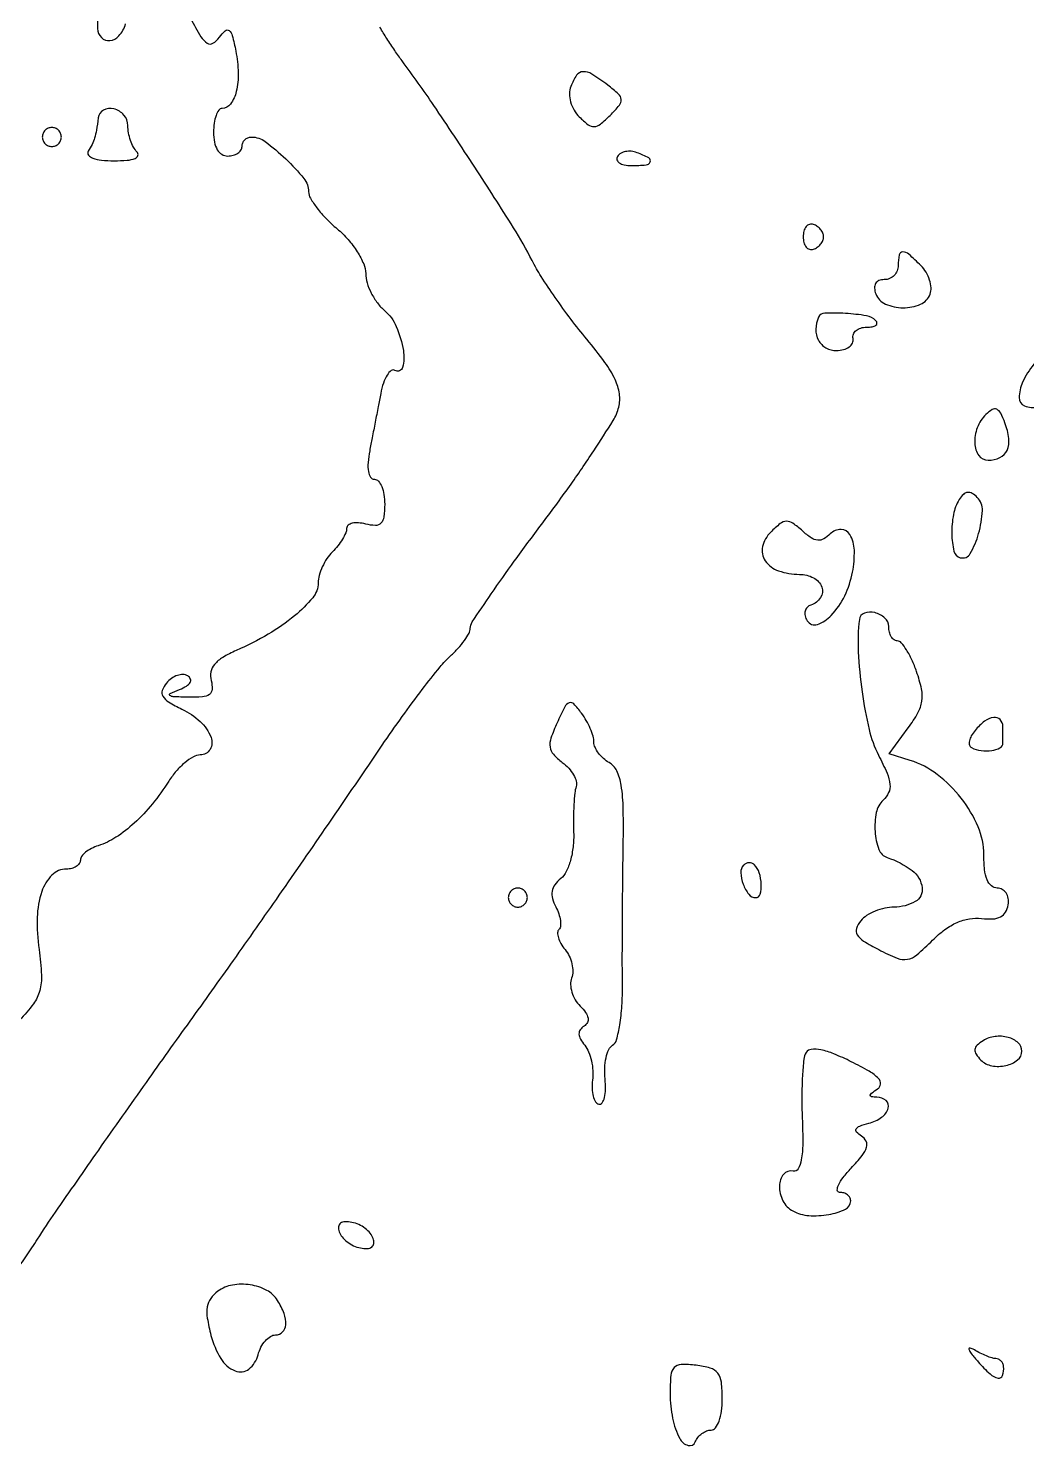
# Model space of a CAD drawing. Extents: x 0 to 5034, y 0 to 2560.
# Drawn here: x 1435.5 to 1540.5, y 1399.4 to 1548.4 of the extents above; entities that cross this region are included whole.
import ezdxf

# ---------------------------------------------------------------- set-up
doc = ezdxf.new("R2010")
doc.units = 0

msp = doc.modelspace()

# ---------------------------------------------------------------- linework, layer by layer
for points in [[(1442.708944, 1554.690793, 0.002695), (1442.80936, 1548.395387, 0.193372), (1443.20996, 1547.456707, 0.23055), (1444.115383, 1547.144332, 0.181293), (1445.047935, 1547.629418, 0.111198), (1445.757453, 1548.894995, 0.072497)], [(1452.585207, 1549.471639, 0.012335), (1453.681277, 1547.551387, 0.112366), (1454.345676, 1546.862259, 0.293755), (1454.939634, 1546.857247, 0.094385), (1455.614508, 1547.487486, -0.049868), (1456.239073, 1548.18395, -0.376767), (1456.646155, 1548.191881, -0.157075), (1456.974996, 1547.665074, -0.01226), (1457.344643, 1546.026785, -0.042209), (1457.603049, 1543.750297, -0.066352), (1457.399311, 1541.79553, -0.094695), (1456.799017, 1540.469824, -0.243864), (1455.893011, 1540, 0.244294), (1455.550354, 1539.821956, 0.06743), (1455.262322, 1539.265625, 0.051882), (1455.065089, 1538.457587, 0.033947), (1455, 1537.5, 0.04716), (1455.09863, 1536.456621, 0.088208), (1455.4, 1535.666667, 0.118484), (1455.88002, 1535.177821, 0.140575), (1456.5, 1535, 0.064853), (1457.073457, 1535.074694, 0.082425), (1457.559375, 1535.29375, 0.098894), (1457.884432, 1535.618646, 0.148195), (1458, 1536, -0.098261), (1458.075734, 1536.38165, -0.097758), (1458.291516, 1536.70625, -0.098125), (1458.61367, 1536.92363, -0.099821), (1458.992394, 1537, -0.161793), (1460.436262, 1536.520225, -0.030368), (1462.591204, 1534.69654, -0.029923), (1464.506762, 1532.631731, -0.17374), (1465, 1531.255104, 0.134108), (1465.189928, 1530.559724, 0.030356), (1465.88125, 1529.535973, 0.029348), (1466.851617, 1528.414563, 0.024829), (1468, 1527.346546, -0.038474), (1469.148286, 1526.218707, -0.037677), (1470.119041, 1524.920724, -0.040218), (1470.790507, 1523.650993, -0.101862), (1471, 1522.633347, 0.075048), (1471.145371, 1521.670286, 0.043548), (1471.5875, 1520.584428, 0.042403), (1472.234609, 1519.548755, 0.054923), (1473, 1518.732028, -0.115997), (1474.219401, 1517.065672, -0.057642), (1474.961089, 1514.539875, -0.107776), (1474.882647, 1512.768929, -0.503377), (1474.081372, 1512.449709, 0.308369), (1473.686104, 1512.432045, 0.094501), (1473.261813, 1511.966865, 0.058595), (1472.87022, 1511.121865, 0.031517), (1472.581372, 1510.008726, 0.000006), (1472.316847, 1508.639666, 0.000003), (1472.000563, 1507.002563, 0.000003), (1471.684463, 1505.36629, 0.000006), (1471.420545, 1504, 0.027224), (1471.249937, 1502.75667, 0.061849), (1471.289324, 1501.810594, 0.103587), (1471.520842, 1501.216486, 0.253418), (1471.920545, 1501, -0.221572), (1472.333709, 1500.807456, -0.076985), (1472.68291, 1500.231365, -0.058541), (1472.920999, 1499.385314, -0.039363), (1473, 1498.383369, -0.030145), (1472.918705, 1497.0362, -0.16189), (1472.608885, 1496.380719, -0.213088), (1472.024385, 1496.141572, -0.056121), (1471, 1496.289749, 0.044397), (1470.233848, 1496.418932, 0.075619), (1469.5875, 1496.371895, 0.113191), (1469.158862, 1496.165357, 0.227916), (1469, 1495.834952, -0.104122), (1468.899504, 1495.357592, -0.032354), (1468.559375, 1494.703749, -0.030775), (1468.074063, 1494.003265, -0.029502), (1467.5, 1493.357143, 0.050023), (1466.925848, 1492.65498, 0.038006), (1466.440625, 1491.786492, 0.03895), (1466.108418, 1490.892153, 0.069561), (1466, 1490.11663, -0.175), (1465.433582, 1488.547849, -0.046714), (1463.52419, 1486.642058, -0.040563), (1460.75421, 1484.706017, -0.029224), (1457.391121, 1482.995572, 0.031168), (1455.965073, 1482.263309, 0.085715), (1455.108831, 1481.530747, 0.124981), (1454.729831, 1480.732753, 0.113105), (1454.757752, 1479.818355, -0.075798), (1454.852798, 1478.911885, -0.226952), (1454.565498, 1478.377353, -0.139831), (1453.834695, 1478.107758, -0.025022), (1452.366631, 1478.070285, -0.005405), (1450.773056, 1478.126598, -0.171504), (1450.415963, 1478.271647, -0.540782), (1450.446144, 1478.476584, -0.014965), (1451.433624, 1478.897783, 0.039121), (1452.163323, 1479.251571, 0.124256), (1452.547085, 1479.628861, 0.239959), (1452.574538, 1479.991079, 0.156729), (1452.29693, 1480.316487, 0.134863), (1451.799677, 1480.462422, 0.085001), (1451.19777, 1480.370076, 0.074181), (1450.584824, 1480.05878, 0.065106), (1450.058105, 1479.570013, 0.087127), (1449.618052, 1478.799494, 0.223409), (1449.677168, 1478.17583, 0.125792), (1450.274536, 1477.577238, 0.022307), (1451.68257, 1476.82341, -0.075331), (1453.595502, 1475.522218, -0.111807), (1454.736113, 1473.856463, -0.231988), (1454.637174, 1472.593641, -0.265138), (1453.596377, 1472, 0.130103), (1452.879581, 1471.810274, 0.044429), (1451.988237, 1471.192188, 0.040584), (1451.081884, 1470.302306, 0.036872), (1450.298833, 1469.25, -0.029506), (1448.567449, 1466.850335, -0.036441), (1446.674402, 1464.846042, -0.040576), (1444.738724, 1463.343824, -0.067989), (1442.881222, 1462.462301, 0.042211), (1442.16137, 1462.164969, 0.051702), (1441.552609, 1461.766661, 0.060375), (1441.134222, 1461.333016, 0.163147), (1441, 1460.932612, -0.154695), (1440.887257, 1460.576928, -0.097793), (1440.56971, 1460.273955, -0.080188), (1440.095295, 1460.069495, -0.0618), (1439.535184, 1460, 0.200799), (1438.014652, 1459.363702, 0.112908), (1436.94558, 1457.632759, 0.075853), (1436.46229, 1454.930849, 0.040471), (1436.650384, 1451.534072, -0.020363), (1436.907245, 1448.852522, -0.080937), (1436.73164, 1447.213695, -0.092678), (1436.05839, 1445.830907, -0.031525), (1434.611232, 1444.116101, 0.030381)], [(1434.754442, 1418.494011, 0.001582), (1435.912472, 1420.174897, 0.009161), (1436.50472, 1421.075357, -0.010601), (1438.383723, 1423.914371, -0.001118), (1442.925314, 1430.438785, -0.001498), (1447.940923, 1437.564346, -0.002002), (1452.538622, 1444, 0.002239), (1457.101128, 1450.392793, 0.001848), (1461.909016, 1457.247217, 0.001694), (1467.079095, 1464.730232, 0.001261), (1472.736644, 1473.023195, -0.006619), (1474.843466, 1476.041438, -0.007417), (1476.952608, 1478.889228, -0.006887), (1478.815723, 1481.259927, -0.038864), (1479.920643, 1482.428183, 0.024405), (1480.716594, 1483.22249, 0.028424), (1481.389189, 1484.052873, 0.029282), (1481.868258, 1484.807879, 0.1274), (1482, 1485.316525, -0.148254), (1482.204738, 1485.991847, -0.003052), (1484.205428, 1488.948924, -0.00688), (1486.6306, 1492.38434, -0.004542), (1489.507841, 1496.268686, 0.007078), (1492.426713, 1500.251311, 0.009149), (1494.985634, 1503.991547, 0.007252), (1497.015627, 1507.178109, 0.076853), (1497.612722, 1508.593099, 0.098451), (1497.682446, 1509.996686, 0.073666), (1497.233098, 1511.482381, 0.048062), (1496.162673, 1513.281066, 0.015357), (1494.24329, 1515.73595, -0.012079), (1492.59464, 1517.816319, -0.009717), (1490.920859, 1520.128685, -0.009848), (1489.457507, 1522.326494, -0.024657), (1488.50283, 1524, 0.022974), (1486.545122, 1527.458767, 0.003931), (1482.474841, 1533.824985, 0.004568), (1478.163717, 1540.321847, 0.011184), (1474.842556, 1545, -0.010299), (1474.056287, 1546.103392, -0.00764), (1473.231681, 1547.353125, -0.007728), (1472.48932, 1548.557135, -0.017237)]]:
    msp.add_lwpolyline(points, format="xyb")
for points in [[(1492.570245, 1542.322459, 0.093986), (1492.431667, 1541.556508, 0.065733), (1492.554164, 1540.685446, 0.062393), (1492.911584, 1539.82963, 0.066386), (1493.463256, 1539.108173, 0.033393), (1494.392955, 1538.295001, 0.177734), (1495.027292, 1538.09872, 0.159275), (1495.67855, 1538.34953, 0.025478), (1496.704505, 1539.275934, 0.022653), (1497.680509, 1540.344622, 0.195743), (1497.872343, 1540.947214, 0.191889), (1497.590659, 1541.519258, 0.021657), (1496.454505, 1542.458416, 0.020531), (1494.781845, 1543.618519, 0.151219), (1493.854925, 1543.870244, 0.240036), (1493.181677, 1543.497055, 0.056832)], [(1442.875, 1539, -0.009685), (1442.690178, 1537.722914, -0.031762), (1442.498723, 1536.89251, -0.041632), (1442.235084, 1536.219415, -0.02806), (1441.830179, 1535.5, 0.318209), (1441.848995, 1535.103422, 0.139485), (1442.296798, 1534.77689, 0.063872), (1443.222689, 1534.564687, 0.024436), (1444.545492, 1534.5, 0.019838), (1445.925038, 1534.554755, 0.074369), (1446.767235, 1534.75, 0.234449), (1447.050913, 1535.064481, 0.271052), (1446.95, 1535.45, -0.074846), (1446.585675, 1535.943451, -0.038507), (1446.279063, 1536.649688, -0.03719), (1446.069987, 1537.44112, -0.046014), (1446, 1538.2, 0.18017), (1445.587861, 1539.306624, 0.152964), (1444.521564, 1539.966543, 0.190982), (1443.436078, 1539.828159, 0.240011)], [(1437, 1537, 0.099038), (1437.076342, 1536.618362, 0.097945), (1437.29375, 1536.29375, 0.097945), (1437.618362, 1536.076342, 0.099038), (1438, 1536, 0.099038), (1438.381638, 1536.076342, 0.097945), (1438.70625, 1536.29375, 0.097945), (1438.923658, 1536.618362, 0.099038), (1439, 1537, 0.099038), (1438.923658, 1537.381638, 0.097945), (1438.70625, 1537.70625, 0.097945), (1438.381638, 1537.923658, 0.099038), (1438, 1538, 0.099038), (1437.618362, 1537.923658, 0.097945), (1437.29375, 1537.70625, 0.097945), (1437.076342, 1537.381638, 0.099038)], [(1497.473008, 1534.956326, 0.214542), (1497.42542, 1534.594852, 0.177225), (1497.660421, 1534.280921, 0.099152), (1498.193244, 1534.068264, 0.045552), (1498.940983, 1534, 0.020503), (1500.476999, 1534.063011, 0.275668), (1500.917133, 1534.377209, 0.395517), (1500.769457, 1534.794126, 0.027681), (1499.532025, 1535.349337, 0.066719), (1498.926665, 1535.493102, 0.072258), (1498.321649, 1535.466258, 0.081026), (1497.809536, 1535.279146, 0.126981)], [(1517, 1526.5, 0.064908), (1517.079656, 1525.888977, 0.107546), (1517.315781, 1525.428177, 0.143818), (1517.666526, 1525.189601, 0.159683), (1518.075, 1525.191667, 0.073624), (1518.485911, 1525.399741, 0.066918), (1518.834219, 1525.723802, 0.070382), (1519.069583, 1526.110048, 0.102038), (1519.15, 1526.5, 0.102038), (1519.069583, 1526.889952, 0.070382), (1518.834219, 1527.276198, 0.066918), (1518.485911, 1527.600259, 0.073624), (1518.075, 1527.808333, 0.159683), (1517.666526, 1527.810399, 0.143818), (1517.315781, 1527.571823, 0.107546), (1517.079656, 1527.111023, 0.064908)], [(1527, 1523.5, -0.096899), (1526.887999, 1522.927495, -0.097416), (1526.568594, 1522.440625, -0.098432), (1526.091819, 1522.114629, -0.10122), (1525.531385, 1522, 0.094119), (1524.972145, 1521.893789, 0.166113), (1524.617923, 1521.592642, 0.151899), (1524.503306, 1521.114961, 0.075244), (1524.638374, 1520.5, 0.200075), (1525.655971, 1519.432228, 0.102722), (1527.495526, 1519.040539, 0.103065), (1529.334144, 1519.413895, 0.202357), (1530.350522, 1520.471061, 0.107774), (1530.453812, 1521.146763, 0.062084), (1530.300073, 1521.959124, 0.057683), (1529.928714, 1522.776861, 0.061045), (1529.386082, 1523.471061, 0.015797), (1528.109895, 1524.669059, 0.179411), (1527.474786, 1524.91333, 0.364208), (1527.103333, 1524.608983, 0.046488)], [(1518.612029, 1518.036222, 0.10217), (1518.330097, 1516.775069, 0.128726), (1518.613165, 1515.61707, 0.141667), (1519.396351, 1514.821017, 0.134504), (1520.5, 1514.545455, 0.059618), (1521.246606, 1514.652053, 0.090076), (1521.839062, 1514.931392, 0.119215), (1522.186952, 1515.333497, 0.171803), (1522.25, 1515.795455, -0.142783), (1522.286298, 1516.253924, -0.126542), (1522.563021, 1516.646165, -0.10401), (1523.048425, 1516.90969, -0.072652), (1523.666667, 1517, 0.03887), (1524.261544, 1517.046316, 0.110688), (1524.645792, 1517.197958, 0.247717), (1524.764025, 1517.420276, 0.199723), (1524.659434, 1517.673899, 0.156234), (1523.646244, 1518.195513, 0.026414), (1521.455335, 1518.443386, 0.022732), (1519.26834, 1518.47485, 0.286515)], [(1542.913343, 1514.673668, 0.061399), (1541.248207, 1513.092532, 0.067562), (1540.079174, 1511.20155, 0.095407), (1539.703249, 1509.585454, 0.32187), (1540.268314, 1508.731362, 0.12826), (1541.69725, 1508.575872, 0.055166), (1543.565821, 1509.06687, 0.053106), (1545.407207, 1510.009867, 0.074806), (1546.781187, 1511.236346, 0.213447), (1547.226139, 1512.830786, 0.175732), (1546.377275, 1514.398182, 0.159354), (1544.640613, 1515.153985, 0.184894)], [(1536.220386, 1507.820386, 0.104289), (1535.310789, 1506.424664, 0.104244), (1535.042032, 1504.78028, 0.141455), (1535.474211, 1503.505141, 0.245505), (1536.440983, 1503, 0.110208), (1537.683462, 1503.277228, 0.178351), (1538.435325, 1504.03916, 0.138045), (1538.6241, 1505.276471, 0.057904), (1538.222326, 1506.928033, 0.029093), (1537.771412, 1507.958491, 0.171872), (1537.350876, 1508.357971, 0.245674), (1536.867583, 1508.327728, 0.060347)], [(1533.412868, 1498.859017, 0.091367), (1532.80124, 1497.288376, 0.051952), (1532.626965, 1495.25042, 0.053301), (1532.853964, 1493.443955, 0.275568), (1533.525918, 1492.75, 0.342431), (1534.574912, 1493.188715, 0.060314), (1535.452137, 1495.296596, 0.056187), (1535.844168, 1497.701006, 0.211775), (1535.30772, 1499.09228, 0.061045), (1534.760749, 1499.519826, 0.167543), (1534.287917, 1499.620368, 0.165773), (1533.85024, 1499.408382, 0.059475)], [(1513.584337, 1495.44148, 0.139247), (1512.732146, 1493.913244, 0.211025), (1513.006396, 1492.439454, 0.161441), (1514.412779, 1491.368653, 0.082846), (1516.622445, 1491, -0.121575), (1518.094158, 1490.636785, -0.184704), (1518.954532, 1489.658939, -0.238189), (1518.830638, 1488.551159, -0.169086), (1517.822949, 1487.774316, 0.118424), (1517.422581, 1487.524698, 0.13686), (1517.205464, 1487.132426, 0.119529), (1517.207646, 1486.641017, 0.077958), (1517.42849, 1486.115706, 0.350185), (1518.493052, 1485.734882, 0.123187), (1519.950806, 1486.68014, 0.074601), (1521.368792, 1488.74634, 0.066007), (1522.192241, 1491.225312, 0.053592), (1522.381666, 1493.535809, 0.125711), (1521.91403, 1495.190746, 0.268968), (1520.980363, 1495.725076, 0.197431), (1519.855294, 1495.255294, -0.065905), (1519.160182, 1494.722711, -0.157893), (1518.532271, 1494.589561, -0.124394), (1517.845412, 1494.841654, -0.034085), (1516.932508, 1495.561079, 0.030104), (1515.912664, 1496.378014, 0.164174), (1515.244437, 1496.577232, 0.160398), (1514.58336, 1496.333075, 0.028388)], [(1522.911139, 1486.25, 0.041931), (1522.794865, 1482.843335, 0.022624), (1523.193151, 1478.660578, 0.022316), (1523.938789, 1474.671785, 0.061019), (1524.924189, 1471.98323, -0.016456), (1525.820173, 1470.081472, -0.076056), (1526.126717, 1468.908201, -0.132803), (1525.986084, 1468.03853, -0.099086), (1525.417482, 1467.245273, 0.155997), (1524.687902, 1465.940763, 0.06805), (1524.558498, 1463.938697, 0.07083), (1524.960835, 1462.076354, 0.227522), (1525.848282, 1461.217239, -0.080359), (1528.448983, 1459.856256, -0.200648), (1529.516343, 1458.043972, -0.307691), (1528.79185, 1456.584502, -0.128966), (1526.563428, 1456, 0.054239), (1525.588142, 1455.89389, 0.042987), (1524.575455, 1455.577668, 0.044373), (1523.677203, 1455.113134, 0.078186), (1523.051682, 1454.562273, 0.094563), (1522.608414, 1453.758836, 0.221805), (1522.689212, 1453.094058, 0.115281), (1523.35678, 1452.428676, 0.019242), (1524.942271, 1451.529853, 0.021832), (1526.893321, 1450.626562, 0.141853), (1527.958186, 1450.510989, 0.134736), (1528.947172, 1450.978488, 0.018993), (1530.616496, 1452.525587, -0.037045), (1531.907038, 1453.637859, -0.054871), (1533.196235, 1454.389165, -0.062377), (1534.480047, 1454.777072, -0.072412), (1535.754729, 1454.808007, 0.041334), (1536.944166, 1454.76316, 0.107782), (1537.767029, 1454.981768, 0.142119), (1538.288711, 1455.474386, 0.096313), (1538.562783, 1456.25, 0.079266), (1538.555715, 1456.918721, 0.103648), (1538.332148, 1457.486144, 0.1188), (1537.929111, 1457.863437, 0.129702), (1537.411516, 1458, -0.184367), (1536.797838, 1458.234246, -0.115276), (1536.350561, 1458.871513, -0.069458), (1536.081868, 1459.951938, -0.02627), (1536, 1461.509102, 0.101343), (1535.399487, 1464.441453, 0.064665), (1533.624412, 1467.449309, 0.063569), (1531.094865, 1469.959393, 0.08821), (1528.266105, 1471.427062), (1526.032211, 1472.124552), (1528.041013, 1474.841603, 0.030791), (1529.069484, 1476.428373, 0.0916), (1529.488669, 1477.648899, 0.091005), (1529.445452, 1478.943215, 0.030144), (1528.927082, 1480.779327, 0.023381), (1528.431257, 1482.012892, 0.033096), (1527.869139, 1483.053927, 0.034791), (1527.32005, 1483.805713, 0.221105), (1526.902175, 1484, -0.16295), (1526.558041, 1484.115213, -0.096091), (1526.265014, 1484.440625, -0.077364), (1526.067036, 1484.926307, -0.058227), (1526, 1485.5, 0.213104), (1525.594823, 1486.407483, 0.123813), (1524.51972, 1486.973455, 0.148495), (1523.434055, 1486.9119, 0.282524)], [(1491.126073, 1475.377355, 0.022883), (1490.48266, 1473.774693, 0.117421), (1490.38557, 1472.828383, 0.152968), (1490.7375, 1472.071256, 0.047777), (1491.676055, 1471.220072, -0.047881), (1492.34633, 1470.611941, -0.054722), (1492.855361, 1469.912245, -0.062749), (1493.139199, 1469.230047, -0.144334), (1493.129428, 1468.679418, 0.052088), (1492.992102, 1468.003177, 0.010501), (1492.899717, 1466.778027, 0.010981), (1492.85331, 1465.341785, 0.010072), (1492.86781, 1463.862803, -0.035194), (1492.806228, 1462.339791, -0.040534), (1492.529108, 1460.912682, -0.04506), (1492.083568, 1459.739262, -0.106686), (1491.509395, 1459.007797, 0.064368), (1490.895245, 1458.34791, 0.112246), (1490.607365, 1457.662041, 0.108802), (1490.639916, 1456.903902, 0.057999), (1490.98583, 1456.026478, -0.038559), (1491.302322, 1455.306806, -0.049102), (1491.473991, 1454.602598, -0.0576), (1491.489277, 1454.012816, -0.175839), (1491.322316, 1453.655649, 0.200287), (1491.18132, 1453.312693, 0.072907), (1491.261871, 1452.782748, 0.057769), (1491.533838, 1452.160095, 0.041399), (1491.969375, 1451.536901, -0.063364), (1492.406839, 1450.8486, -0.053746), (1492.688021, 1450.033588, -0.056127), (1492.780003, 1449.220816, -0.091999), (1492.654365, 1448.541674, 0.103276), (1492.544858, 1447.865619, 0.062499), (1492.682633, 1447.063346, 0.058694), (1493.032326, 1446.263505, 0.064084), (1493.55016, 1445.592697, -0.040327), (1494.129085, 1444.912015, -0.108786), (1494.379224, 1444.332472, -0.167843), (1494.311152, 1443.855795, -0.136537), (1493.959112, 1443.47473, 0.101339), (1493.558677, 1443.097504, 0.16355), (1493.426454, 1442.652822, 0.121027), (1493.578118, 1442.117528, 0.043966), (1494.029945, 1441.463918, -0.077134), (1494.440306, 1440.777404, -0.040792), (1494.737283, 1439.828321, -0.03937), (1494.887611, 1438.784398, -0.048694), (1494.855221, 1437.802946, 0.04012), (1494.810183, 1436.904807, 0.056211), (1494.924082, 1436.110346, 0.070743), (1495.167464, 1435.528134, 0.203544), (1495.513427, 1435.274829, 0.310816), (1495.85667, 1435.408874, 0.08832), (1496.102805, 1435.960629, 0.056285), (1496.2185, 1436.838958, 0.030767), (1496.171746, 1437.925662, -0.037138), (1496.136912, 1439.076088, -0.043845), (1496.279764, 1440.155276, -0.049245), (1496.563617, 1441.018623, -0.151433), (1496.963097, 1441.477193, 0.193013), (1497.386689, 1442.051036, 0.023214), (1497.718227, 1443.620915, 0.024909), (1497.94107, 1445.604007, 0.018048), (1497.998866, 1447.82636, -0.002753), (1497.986199, 1450.588419, -0.001159), (1497.99822, 1454.301097, -0.001147), (1498.02937, 1458.269172, -0.001495), (1498.077068, 1461.90078, 0.007469), (1498.082301, 1466.312851, 0.035792), (1497.868083, 1468.817992, 0.069053), (1497.407765, 1470.334251, 0.158292), (1496.606263, 1471.20047, -0.054241), (1495.991882, 1471.637768, -0.051043), (1495.47184, 1472.20521, -0.054894), (1495.116895, 1472.810775, -0.10551), (1495, 1473.35856, 0.073288), (1494.910596, 1473.965232, 0.027962), (1494.61813, 1474.770094, 0.026966), (1494.197575, 1475.622429, 0.029781), (1493.700019, 1476.395571, 0.030686), (1492.89315, 1477.367786, 0.307533), (1492.403997, 1477.477176, 0.181904), (1491.938393, 1477.054957, 0.011707)], [(1535.073886, 1474.589028, 0.04621), (1534.683708, 1474.019157, 0.07655), (1534.481442, 1473.473885, 0.111708), (1534.490169, 1473.039437, 0.218364), (1534.701442, 1472.774162, 0.083064), (1535.708123, 1472.459985, 0.070123), (1536.825247, 1472.463617, 0.086168), (1537.697909, 1472.748147, 0.277756), (1538, 1473.25), (1538, 1474.073437), (1538, 1475, 0.19211), (1537.713299, 1475.718651, 0.242371), (1537.046747, 1475.951464, 0.12784), (1536.077187, 1475.548565, 0.057547)], [(1510.735568, 1460.402234, 0.214125), (1510.436972, 1459.617336, 0.075704), (1510.692941, 1458.41333, 0.076644), (1511.29082, 1457.353408, 0.229986), (1512.018505, 1457, 0.339061), (1512.480615, 1457.354072, 0.0772), (1512.595258, 1458.400556, 0.065149), (1512.379928, 1459.617777, 0.120628), (1511.862278, 1460.471056, 0.112247), (1511.614623, 1460.626959, 0.100155), (1511.313117, 1460.669029, 0.094364), (1511.003941, 1460.590354, 0.087233)], [(1486, 1457, 0.099038), (1486.076342, 1456.618362, 0.097945), (1486.29375, 1456.29375, 0.097945), (1486.618362, 1456.076342, 0.099038), (1487, 1456, 0.099038), (1487.381638, 1456.076342, 0.097945), (1487.70625, 1456.29375, 0.097945), (1487.923658, 1456.618362, 0.099038), (1488, 1457, 0.099038), (1487.923658, 1457.381638, 0.097945), (1487.70625, 1457.70625, 0.097945), (1487.381638, 1457.923658, 0.099038), (1487, 1458, 0.099038), (1486.618362, 1457.923658, 0.097945), (1486.29375, 1457.70625, 0.097945), (1486.076342, 1457.381638, 0.099038)], [(1535.917675, 1441.949121, 0.050582), (1535.288944, 1441.466525, 0.177966), (1535.064941, 1441.017593, 0.176332), (1535.18405, 1440.527683, 0.049497), (1535.691142, 1439.908858, 0.152099), (1536.828218, 1439.311796, 0.100145), (1538.316801, 1439.338584, 0.113267), (1539.544649, 1439.921421, 0.229411), (1540, 1440.861626, 0.215035), (1539.607762, 1441.731487, 0.116324), (1538.552339, 1442.297085, 0.096381), (1537.172548, 1442.391299, 0.10781)], [(1517.318807, 1440.706824, 0.111983), (1517.074995, 1439.996262, 0.011902), (1516.927874, 1438.242625, 0.014209), (1516.860987, 1436.118546, 0.010964), (1516.904703, 1433.801363, -0.011333), (1516.95353, 1431.107843, -0.041089), (1516.805336, 1429.402269, -0.08352), (1516.476849, 1428.460047, -0.335592), (1515.954547, 1428.226096, 0.281343), (1514.946611, 1427.88976, 0.175055), (1514.501332, 1426.683488, 0.121023), (1514.877196, 1425.10563, 0.15233), (1515.925154, 1424.040056, 0.105867), (1517.595372, 1423.558965, 0.061301), (1519.69065, 1423.67001, 0.067512), (1521.44133, 1424.231218, 0.289115), (1522, 1425.116631, 0.131974), (1521.909507, 1425.453502, 0.100586), (1521.655045, 1425.74051, 0.087987), (1521.274399, 1425.933585, 0.073605), (1520.825686, 1426, -0.401942), (1520.592691, 1426.223391, -0.122894), (1520.700771, 1426.749847, -0.053745), (1521.209608, 1427.571584, -0.023096), (1522.049481, 1428.55267, 0.018866), (1523.196562, 1429.869904, 0.091557), (1523.666284, 1430.737694, 0.193636), (1523.621933, 1431.379322, 0.142368), (1523.13926, 1431.913932, -0.062621), (1522.625696, 1432.328089, -0.333524), (1522.58409, 1432.664038, -0.177568), (1522.942384, 1432.965029, -0.022867), (1523.915465, 1433.267643, 0.090217), (1525.253171, 1433.890436, 0.166579), (1525.947079, 1434.852218, 0.297395), (1525.714453, 1435.651378, 0.176076), (1524.75, 1436.015313, -0.031475), (1524.182902, 1436.058027, -0.400317), (1524.061667, 1436.210697, -0.216869), (1524.193796, 1436.442781, -0.015275), (1524.827714, 1436.87236, 0.241494), (1525.132095, 1437.389651, 0.209281), (1524.911404, 1437.98559, 0.071187), (1523.949711, 1438.734108, 0.014953), (1522.06353, 1439.738605, 0.018232), (1520.23433, 1440.562037, 0.04634), (1518.84192, 1440.983491, 0.072442), (1517.857959, 1441.039308, 0.236586)], [(1468.217698, 1421.845503, 0.094625), (1468.520093, 1421.305054, 0.055874), (1469.057674, 1420.79375, 0.053155), (1469.733074, 1420.386587, 0.061282), (1470.448034, 1420.154497, 0.05162), (1471.183, 1420.089408, 0.158392), (1471.65014, 1420.248889, 0.215807), (1471.848978, 1420.610673, 0.100052), (1471.782302, 1421.154497, 0.094625), (1471.479907, 1421.694946, 0.055874), (1470.942326, 1422.20625, 0.053155), (1470.266926, 1422.613413, 0.061282), (1469.551966, 1422.845503, 0.05162), (1468.817, 1422.910592, 0.158392), (1468.34986, 1422.751111, 0.215807), (1468.151022, 1422.389327, 0.100052)], [(1455.465054, 1415.598105, 0.079583), (1454.703773, 1414.829474, 0.116804), (1454.344299, 1413.952985, 0.08016), (1454.348237, 1412.768722, 0.022565), (1454.731749, 1410.955408, 0.073037), (1455.760937, 1408.516834, 0.160021), (1457.282329, 1407.21374, 0.272818), (1458.716675, 1407.418445, 0.16153), (1459.687507, 1408.913026, -0.054664), (1459.992497, 1409.711181, -0.062216), (1460.453319, 1410.386952, -0.07172), (1460.992357, 1410.845454, -0.141341), (1461.528148, 1411, 0.203796), (1462.26128, 1411.311767, 0.179134), (1462.596364, 1412.078284, 0.104615), (1462.417763, 1413.25316, 0.049935), (1461.737464, 1414.629293, 0.131931), (1460.596292, 1415.691424, 0.083681), (1458.861832, 1416.266627, 0.081755), (1456.993059, 1416.248121, 0.115085)], [(1535.410536, 1408.165763, 0.026082), (1536.64864, 1406.894587, 0.141386), (1537.500029, 1406.466902, 0.372673), (1537.977533, 1406.745944, 0.107449), (1538.083333, 1407.666667, 0.085523), (1537.994821, 1407.986113, 0.084038), (1537.804167, 1408.259706, 0.087848), (1537.542658, 1408.446106, 0.106296), (1537.25, 1408.515313, -0.072514), (1536.863341, 1408.579772, -0.019728), (1536.279688, 1408.792436, -0.019525), (1535.629312, 1409.08907, -0.019173), (1535, 1409.437207, 0.072856), (1534.553301, 1409.625114, 0.591252), (1534.434287, 1409.498787, 0.090512), (1534.683605, 1409.034561, 0.01167)], [(1503.015313, 1404.816422, 0.047813), (1503.274816, 1402.234473, 0.071443), (1504.0265, 1400.09841, 0.204217), (1504.899632, 1399.382334, 0.384798), (1505.659464, 1399.75, -0.073196), (1505.940494, 1400.227891, -0.062993), (1506.360384, 1400.632812, -0.065403), (1506.849434, 1400.906888, -0.095335), (1507.333333, 1401, 0.241468), (1507.784471, 1401.23136, 0.069718), (1508.160256, 1401.946429, 0.052761), (1508.415885, 1402.994543, 0.033462), (1508.5, 1404.25, 0.028768), (1508.396956, 1406.039501, 0.136289), (1508.014121, 1406.981686, 0.158285), (1507.23443, 1407.515074, 0.042889), (1505.75, 1407.816422, 0.03353), (1504.163842, 1407.891859, 0.205866), (1503.434933, 1407.561465, 0.166853), (1503.08637, 1406.756205, 0.020619)]]:
    msp.add_lwpolyline(points, format="xyb", close=True)

doc.saveas('drawing.dxf')
